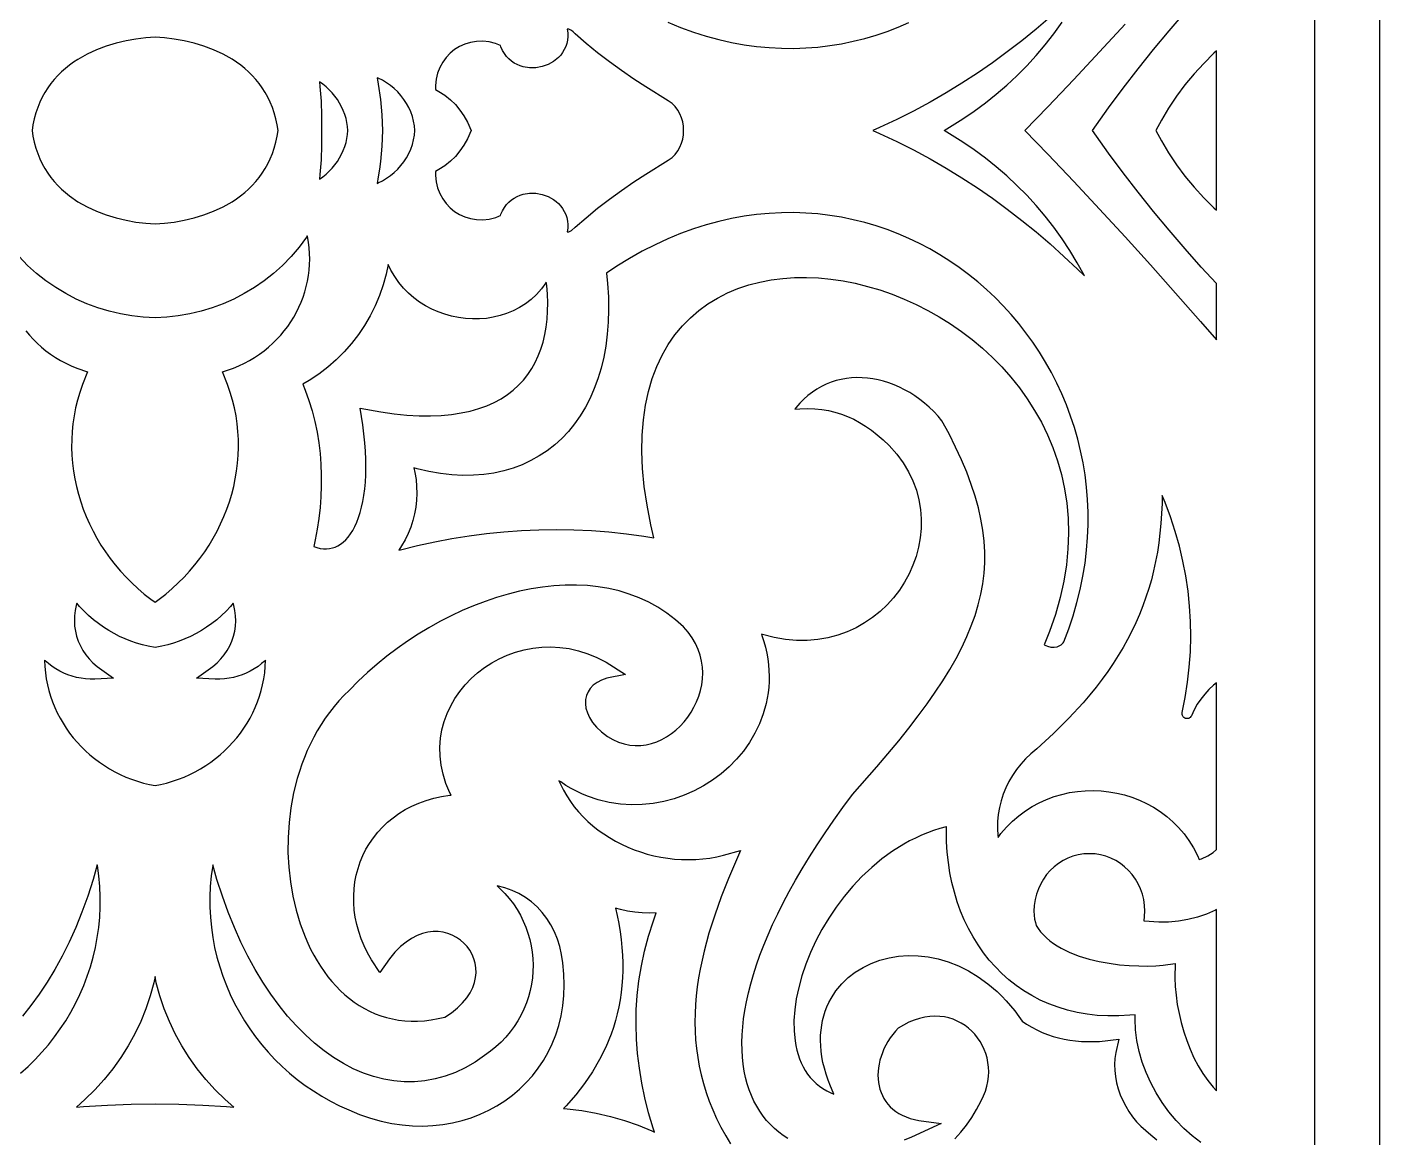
# Model space of a CAD drawing. Extents: x -375 to 375, y -1025 to 1025.
# Drawn here: x -207.8 to -125, y 785.7 to 853.7 of the extents above; entities that cross this region are included whole.
import ezdxf

# ---------------------------------------------------------------- set-up
doc = ezdxf.new("R2010")
doc.units = 0
doc.layers.add('LAYER_10', color=1, linetype='CONTINUOUS')

msp = doc.modelspace()

# ---------------------------------------------------------------- linework, layer by layer
at = {"layer": 'LAYER_10'}
for points in [[(-197.556, 925), (-197.556, 920.889), (-129.002, 920.889), (-129.002, 695.576), (-125.002, 695.576), (-125.002, 925)], [(-167.863, 848.427), (-167.995, 848.654), (-168.156, 848.861), (-168.348, 849.045), (-168.581, 849.21), (-169.956, 850.068), (-170.689, 850.553), (-171.431, 851.067), (-172.173, 851.606), (-172.903, 852.164), (-173.61, 852.739), (-174.284, 853.326), (-174.402, 853.438), (-174.502, 853.518), (-174.593, 853.574), (-174.67, 853.605), (-174.731, 853.616), (-174.761, 853.613), (-174.733, 853.387), (-174.728, 853.162), (-174.748, 852.944), (-174.792, 852.737), (-174.857, 852.54), (-174.942, 852.355), (-175.044, 852.183), (-175.163, 852.024), (-175.301, 851.875), (-175.597, 851.634), (-175.936, 851.445), (-176.301, 851.316), (-176.683, 851.247), (-177.072, 851.242), (-177.451, 851.302), (-177.645, 851.362), (-177.829, 851.439), (-178.006, 851.534), (-178.174, 851.65), (-178.332, 851.785), (-178.478, 851.94), (-178.609, 852.115), (-178.724, 852.31), (-178.821, 852.523), (-178.849, 852.605), (-179.145, 852.722), (-179.547, 852.823), (-179.939, 852.867), (-180.319, 852.858), (-180.683, 852.799), (-181.03, 852.694), (-181.356, 852.546), (-181.658, 852.357), (-181.933, 852.13), (-182.178, 851.869), (-182.389, 851.577), (-182.563, 851.256), (-182.697, 850.909), (-182.788, 850.54), (-182.832, 850.15), (-182.828, 849.909), (-182.615, 849.798), (-182.251, 849.56), (-181.914, 849.288), (-181.607, 848.985), (-181.33, 848.653), (-181.085, 848.295), (-180.875, 847.914), (-180.652, 847.401), (-180.875, 846.887), (-181.085, 846.506), (-181.33, 846.148), (-181.607, 845.816), (-181.914, 845.513), (-182.251, 845.241), (-182.615, 845.003), (-182.828, 844.892), (-182.832, 844.651), (-182.788, 844.261), (-182.697, 843.892), (-182.563, 843.545), (-182.389, 843.225), (-182.178, 842.932), (-181.933, 842.671), (-181.658, 842.445), (-181.356, 842.256), (-181.03, 842.107), (-180.683, 842.002), (-180.319, 841.943), (-179.939, 841.934), (-179.547, 841.979), (-179.141, 842.081), (-178.941, 842.152), (-178.851, 842.191), (-178.821, 842.278), (-178.724, 842.491), (-178.609, 842.686), (-178.478, 842.861), (-178.332, 843.016), (-178.174, 843.152), (-178.006, 843.267), (-177.829, 843.363), (-177.645, 843.439), (-177.451, 843.499), (-177.072, 843.56), (-176.683, 843.554), (-176.301, 843.485), (-175.936, 843.356), (-175.603, 843.171), (-175.442, 843.051), (-175.296, 842.921), (-175.163, 842.777), (-175.044, 842.618), (-174.942, 842.446), (-174.857, 842.262), (-174.792, 842.065), (-174.748, 841.857), (-174.728, 841.639), (-174.733, 841.414), (-174.761, 841.188), (-174.731, 841.185), (-174.67, 841.196), (-174.593, 841.227), (-174.508, 841.28), (-174.279, 841.48), (-173.61, 842.062), (-172.903, 842.637), (-172.173, 843.195), (-171.431, 843.734), (-170.689, 844.248), (-169.956, 844.734), (-168.581, 845.591), (-168.348, 845.757), (-168.156, 845.94), (-167.995, 846.147), (-167.863, 846.374), (-167.76, 846.617), (-167.688, 846.871), (-167.646, 847.133), (-167.635, 847.401), (-167.646, 847.669), (-167.688, 847.93), (-167.76, 848.184)], [(-202.386, 842.048), (-201.776, 841.903), (-201.168, 841.797), (-200.57, 841.725), (-200, 841.687), (-199.43, 841.725), (-198.832, 841.797), (-198.224, 841.903), (-197.614, 842.048), (-197.008, 842.232), (-196.412, 842.457), (-195.835, 842.726), (-195.279, 843.042), (-195.016, 843.215), (-194.759, 843.402), (-194.511, 843.601), (-194.274, 843.812), (-194.047, 844.036), (-193.831, 844.273), (-193.627, 844.523), (-193.437, 844.787), (-193.26, 845.065), (-193.097, 845.358), (-192.949, 845.665), (-192.816, 845.988), (-192.7, 846.327), (-192.602, 846.681), (-192.521, 847.053), (-192.466, 847.401), (-192.521, 847.748), (-192.602, 848.12), (-192.7, 848.475), (-192.816, 848.813), (-192.949, 849.136), (-193.097, 849.443), (-193.26, 849.736), (-193.437, 850.014), (-193.627, 850.278), (-193.831, 850.528), (-194.047, 850.765), (-194.274, 850.989), (-194.511, 851.201), (-194.756, 851.397), (-195.282, 851.761), (-195.835, 852.075), (-196.412, 852.344), (-197.008, 852.569), (-197.614, 852.753), (-198.224, 852.898), (-198.832, 853.005), (-199.43, 853.076), (-200, 853.114), (-200.57, 853.076), (-201.168, 853.005), (-201.776, 852.898), (-202.386, 852.753), (-202.992, 852.569), (-203.588, 852.344), (-204.165, 852.075), (-204.721, 851.759), (-204.984, 851.586), (-205.241, 851.399), (-205.489, 851.201), (-205.726, 850.989), (-205.953, 850.765), (-206.169, 850.528), (-206.372, 850.278), (-206.563, 850.014), (-206.74, 849.736), (-206.903, 849.443), (-207.051, 849.136), (-207.184, 848.813), (-207.3, 848.475), (-207.398, 848.12), (-207.479, 847.748), (-207.534, 847.401), (-207.479, 847.053), (-207.398, 846.681), (-207.3, 846.327), (-207.184, 845.988), (-207.051, 845.665), (-206.903, 845.358), (-206.74, 845.065), (-206.563, 844.787), (-206.372, 844.523), (-206.169, 844.273), (-205.953, 844.036), (-205.726, 843.812), (-205.489, 843.601), (-205.244, 843.404), (-204.718, 843.041), (-204.165, 842.726), (-203.588, 842.457), (-202.992, 842.232)], [(-138.385, 848.031), (-138.716, 847.401), (-138.385, 846.771), (-137.941, 846.024), (-137.459, 845.301), (-136.939, 844.603), (-136.383, 843.931), (-135.792, 843.287), (-135.167, 842.672), (-135.002, 842.525), (-135.002, 847.401), (-135.002, 852.276), (-135.167, 852.129), (-135.792, 851.514), (-136.383, 850.87), (-136.939, 850.198), (-137.459, 849.5), (-137.941, 848.777)], [(-188.381, 846.415), (-188.307, 846.66), (-188.249, 846.909), (-188.208, 847.162), (-188.186, 847.401), (-188.208, 847.639), (-188.249, 847.892), (-188.307, 848.142), (-188.381, 848.386), (-188.472, 848.624), (-188.578, 848.857), (-188.7, 849.082), (-188.837, 849.299), (-188.989, 849.508), (-189.155, 849.707), (-189.334, 849.897), (-189.528, 850.075), (-189.734, 850.241), (-189.935, 850.383), (-189.902, 850.089), (-189.835, 849.193), (-189.801, 848.295), (-189.8, 847.401), (-189.801, 846.507), (-189.835, 845.608), (-189.902, 844.712), (-189.935, 844.418), (-189.734, 844.56), (-189.528, 844.726), (-189.334, 844.905), (-189.155, 845.094), (-188.989, 845.293), (-188.837, 845.502), (-188.7, 845.719), (-188.578, 845.945), (-188.472, 846.177)], [(-184.464, 848.806), (-184.605, 849.064), (-184.766, 849.31), (-184.944, 849.543), (-185.14, 849.763), (-185.352, 849.967), (-185.579, 850.155), (-185.82, 850.325), (-186.074, 850.477), (-186.339, 850.609), (-186.407, 850.636), (-186.329, 850.242), (-186.194, 849.299), (-186.115, 848.352), (-186.081, 847.401), (-186.115, 846.449), (-186.194, 845.505), (-186.254, 845.03), (-186.33, 844.557), (-186.407, 844.165), (-186.339, 844.193), (-186.074, 844.324), (-185.82, 844.476), (-185.579, 844.646), (-185.352, 844.834), (-185.14, 845.039), (-184.944, 845.258), (-184.766, 845.491), (-184.605, 845.737), (-184.464, 845.995), (-184.343, 846.264), (-184.244, 846.541), (-184.166, 846.827), (-184.112, 847.12), (-184.084, 847.401), (-184.112, 847.681), (-184.166, 847.974), (-184.244, 848.26), (-184.343, 848.538)], [(-143.552, 818.493), (-143.353, 819.298), (-143.189, 820.1), (-143.059, 820.897), (-142.963, 821.69), (-142.9, 822.477), (-142.869, 823.258), (-142.87, 824.032), (-142.901, 824.799), (-142.964, 825.558), (-143.056, 826.309), (-143.177, 827.05), (-143.327, 827.782), (-143.504, 828.503), (-143.709, 829.214), (-143.941, 829.913), (-144.198, 830.6), (-144.481, 831.273), (-144.789, 831.934), (-145.121, 832.58), (-145.477, 833.212), (-145.855, 833.828), (-146.256, 834.428), (-146.678, 835.011), (-147.121, 835.577), (-147.585, 836.126), (-148.068, 836.655), (-148.57, 837.166), (-149.091, 837.656), (-149.63, 838.126), (-150.186, 838.575), (-150.758, 839.002), (-151.346, 839.407), (-151.95, 839.789), (-152.568, 840.147), (-153.2, 840.481), (-153.845, 840.79), (-154.504, 841.073), (-155.174, 841.33), (-155.856, 841.561), (-156.548, 841.764), (-157.251, 841.939), (-157.963, 842.085), (-158.685, 842.202), (-159.414, 842.289), (-160.152, 842.345), (-160.896, 842.37), (-161.648, 842.363), (-162.405, 842.324), (-163.167, 842.252), (-163.934, 842.146), (-164.705, 842.006), (-165.48, 841.83), (-166.257, 841.619), (-167.037, 841.371), (-167.819, 841.086), (-168.601, 840.764), (-169.384, 840.403), (-170.167, 840.003), (-170.949, 839.564), (-171.73, 839.084), (-172.359, 838.663), (-172.293, 838.025), (-172.244, 837.214), (-172.231, 836.426), (-172.254, 835.661), (-172.312, 834.919), (-172.404, 834.201), (-172.531, 833.509), (-172.691, 832.842), (-172.884, 832.202), (-173.109, 831.59), (-173.366, 831.006), (-173.653, 830.451), (-173.971, 829.927), (-174.319, 829.434), (-174.695, 828.973), (-175.1, 828.545), (-175.532, 828.151), (-175.991, 827.792), (-176.476, 827.47), (-176.985, 827.184), (-177.518, 826.935), (-178.074, 826.725), (-178.651, 826.555), (-179.25, 826.424), (-179.869, 826.333), (-180.507, 826.284), (-181.163, 826.277), (-181.837, 826.312), (-182.528, 826.39), (-183.234, 826.511), (-183.957, 826.677), (-184.159, 826.735), (-184.092, 826.45), (-184.022, 826.026), (-183.982, 825.602), (-183.972, 825.177), (-183.99, 824.754), (-184.037, 824.334), (-184.113, 823.918), (-184.216, 823.508), (-184.348, 823.105), (-184.507, 822.711), (-184.693, 822.327), (-184.906, 821.955), (-185.082, 821.689), (-184.968, 821.722), (-183.925, 821.983), (-182.877, 822.214), (-181.823, 822.414), (-180.764, 822.583), (-179.701, 822.721), (-178.635, 822.828), (-177.566, 822.903), (-176.495, 822.948), (-175.423, 822.962), (-174.351, 822.944), (-173.279, 822.896), (-172.208, 822.816), (-171.139, 822.705), (-170.072, 822.562), (-169.46, 822.462), (-169.648, 823.26), (-169.878, 824.461), (-170.043, 825.608), (-170.146, 826.703), (-170.187, 827.747), (-170.171, 828.739), (-170.097, 829.68), (-169.969, 830.571), (-169.788, 831.412), (-169.556, 832.204), (-169.276, 832.946), (-168.949, 833.64), (-168.578, 834.285), (-168.165, 834.881), (-167.713, 835.429), (-167.223, 835.928), (-166.699, 836.38), (-166.144, 836.784), (-165.559, 837.142), (-164.947, 837.453), (-164.311, 837.719), (-163.653, 837.94), (-162.976, 838.117), (-162.281, 838.251), (-161.571, 838.343), (-160.849, 838.393), (-160.116, 838.401), (-159.375, 838.37), (-158.628, 838.299), (-157.877, 838.19), (-157.124, 838.042), (-156.371, 837.856), (-155.62, 837.634), (-154.875, 837.375), (-154.136, 837.08), (-153.406, 836.751), (-152.687, 836.387), (-151.981, 835.989), (-151.291, 835.557), (-150.618, 835.093), (-149.966, 834.596), (-149.335, 834.068), (-148.729, 833.508), (-148.15, 832.918), (-147.599, 832.298), (-147.08, 831.648), (-146.593, 830.969), (-146.143, 830.262), (-145.73, 829.528), (-145.358, 828.766), (-145.029, 827.977), (-144.744, 827.163), (-144.506, 826.324), (-144.319, 825.46), (-144.183, 824.573), (-144.101, 823.662), (-144.075, 822.73), (-144.108, 821.777), (-144.201, 820.803), (-144.358, 819.809), (-144.579, 818.796), (-144.868, 817.765), (-145.225, 816.716), (-145.554, 815.899), (-145.359, 815.816), (-145.153, 815.767), (-144.953, 815.757), (-144.759, 815.787), (-144.681, 815.813), (-144.603, 815.851), (-144.53, 815.898), (-144.462, 815.955), (-144.401, 816.024), (-144.355, 816.091), (-144.058, 816.874), (-143.787, 817.685)], [(-175.958, 836.85), (-175.976, 837.37), (-176.017, 837.901), (-176.043, 838.112), (-176.07, 838.068), (-176.348, 837.695), (-176.652, 837.358), (-176.98, 837.055), (-177.328, 836.788), (-177.695, 836.555), (-178.077, 836.357), (-178.472, 836.192), (-178.879, 836.061), (-179.294, 835.962), (-179.715, 835.896), (-180.141, 835.861), (-180.568, 835.857), (-180.995, 835.883), (-181.42, 835.94), (-181.841, 836.027), (-182.255, 836.143), (-182.66, 836.288), (-183.055, 836.461), (-183.437, 836.663), (-183.803, 836.893), (-184.152, 837.15), (-184.482, 837.435), (-184.789, 837.747), (-185.072, 838.085), (-185.328, 838.45), (-185.554, 838.841), (-185.718, 839.19), (-185.847, 838.604), (-186.036, 837.942), (-186.263, 837.296), (-186.528, 836.667), (-186.832, 836.057), (-187.173, 835.468), (-187.55, 834.902), (-187.965, 834.36), (-188.415, 833.845), (-188.901, 833.357), (-189.423, 832.9), (-189.979, 832.474), (-190.569, 832.083), (-190.949, 831.865), (-190.799, 831.501), (-190.574, 830.867), (-190.379, 830.228), (-190.214, 829.583), (-190.079, 828.933), (-189.973, 828.279), (-189.894, 827.622), (-189.843, 826.962), (-189.819, 826.3), (-189.821, 825.637), (-189.848, 824.973), (-189.9, 824.31), (-189.976, 823.648), (-190.075, 822.987), (-190.198, 822.328), (-190.286, 821.926), (-190.085, 821.856), (-189.885, 821.807), (-189.691, 821.782), (-189.504, 821.777), (-189.322, 821.794), (-189.145, 821.832), (-188.973, 821.89), (-188.805, 821.969), (-188.642, 822.069), (-188.482, 822.191), (-188.327, 822.336), (-188.178, 822.503), (-188.035, 822.694), (-187.898, 822.908), (-187.77, 823.146), (-187.65, 823.407), (-187.539, 823.691), (-187.439, 823.998), (-187.35, 824.328), (-187.273, 824.68), (-187.208, 825.055), (-187.156, 825.451), (-187.118, 825.869), (-187.094, 826.309), (-187.085, 826.769), (-187.091, 827.25), (-187.113, 827.752), (-187.152, 828.275), (-187.208, 828.817), (-187.282, 829.379), (-187.442, 830.392), (-186.168, 830.165), (-185.353, 830.051), (-184.577, 829.974), (-183.838, 829.932), (-183.138, 829.926), (-182.474, 829.953), (-181.846, 830.012), (-181.255, 830.102), (-180.699, 830.222), (-180.178, 830.371), (-179.691, 830.547), (-179.238, 830.749), (-178.818, 830.977), (-178.429, 831.228), (-178.072, 831.503), (-177.745, 831.8), (-177.447, 832.119), (-177.178, 832.459), (-176.937, 832.819), (-176.723, 833.198), (-176.537, 833.596), (-176.377, 834.013), (-176.243, 834.447), (-176.135, 834.898), (-176.053, 835.365), (-175.996, 835.846), (-175.965, 836.342)], [(-135.002, 813.575), (-135.183, 813.433), (-135.469, 813.168), (-135.733, 812.884), (-135.973, 812.58), (-136.187, 812.259), (-136.375, 811.922), (-136.542, 811.558), (-136.574, 811.502), (-136.612, 811.457), (-136.656, 811.422), (-136.704, 811.398), (-136.755, 811.384), (-136.807, 811.379), (-136.859, 811.383), (-136.909, 811.396), (-136.957, 811.417), (-137.001, 811.445), (-137.04, 811.481), (-137.073, 811.523), (-137.097, 811.572), (-137.112, 811.626), (-137.117, 811.686), (-137.11, 811.751), (-136.923, 812.682), (-136.778, 813.611), (-136.674, 814.542), (-136.61, 815.475), (-136.586, 816.408), (-136.602, 817.34), (-136.658, 818.269), (-136.754, 819.195), (-136.889, 820.117), (-137.064, 821.033), (-137.278, 821.942), (-137.531, 822.842), (-137.823, 823.734), (-138.153, 824.615), (-138.338, 825.049), (-138.345, 824.565), (-138.371, 823.945), (-138.412, 823.336), (-138.469, 822.738), (-138.542, 822.15), (-138.631, 821.572), (-138.737, 821.003), (-138.859, 820.443), (-138.998, 819.891), (-139.154, 819.348), (-139.327, 818.812), (-139.517, 818.284), (-139.724, 817.762), (-139.949, 817.247), (-140.191, 816.738), (-140.451, 816.235), (-140.728, 815.737), (-141.024, 815.243), (-141.337, 814.754), (-141.669, 814.269), (-142.019, 813.788), (-142.387, 813.309), (-142.774, 812.834), (-143.18, 812.358), (-144.045, 811.417), (-144.987, 810.476), (-146.009, 809.533), (-146.372, 809.234), (-146.694, 808.927), (-146.99, 808.601), (-147.261, 808.259), (-147.504, 807.901), (-147.72, 807.529), (-147.908, 807.144), (-148.068, 806.748), (-148.199, 806.342), (-148.301, 805.929), (-148.372, 805.509), (-148.414, 805.083), (-148.424, 804.655), (-148.403, 804.223), (-148.387, 804.097), (-148.21, 804.338), (-147.868, 804.736), (-147.504, 805.101), (-147.118, 805.433), (-146.714, 805.733), (-146.293, 805.999), (-145.857, 806.233), (-145.409, 806.435), (-144.95, 806.604), (-144.482, 806.742), (-144.007, 806.847), (-143.527, 806.921), (-143.044, 806.963), (-142.559, 806.974), (-142.075, 806.954), (-141.594, 806.903), (-141.117, 806.821), (-140.646, 806.709), (-140.183, 806.565), (-139.73, 806.391), (-139.288, 806.187), (-138.861, 805.952), (-138.449, 805.686), (-138.055, 805.391), (-137.68, 805.065), (-137.327, 804.71), (-136.998, 804.324), (-136.695, 803.91), (-136.42, 803.466), (-136.174, 802.993), (-136.073, 802.755), (-135.918, 802.803), (-135.55, 802.974), (-135.212, 803.189), (-135.002, 803.364)], [(-166.484, 814.541), (-166.535, 814.905), (-166.621, 815.267), (-166.744, 815.625), (-166.906, 815.979), (-167.109, 816.327), (-167.354, 816.667), (-167.641, 816.994), (-168.138, 817.438), (-168.663, 817.84), (-169.21, 818.198), (-169.776, 818.511), (-170.362, 818.782), (-170.966, 819.011), (-171.586, 819.199), (-172.221, 819.347), (-172.871, 819.455), (-173.532, 819.525), (-174.204, 819.557), (-174.886, 819.553), (-175.576, 819.512), (-176.272, 819.436), (-176.972, 819.326), (-177.676, 819.183), (-178.382, 819.007), (-179.087, 818.8), (-179.791, 818.562), (-180.493, 818.295), (-181.189, 817.998), (-181.879, 817.674), (-182.562, 817.324), (-183.235, 816.947), (-183.897, 816.545), (-184.547, 816.12), (-185.183, 815.672), (-185.803, 815.201), (-186.407, 814.71), (-186.991, 814.199), (-187.556, 813.669), (-188.104, 813.116), (-188.435, 812.792), (-188.745, 812.462), (-189.039, 812.12), (-189.317, 811.766), (-189.581, 811.4), (-189.83, 811.025), (-190.064, 810.639), (-190.283, 810.244), (-190.488, 809.841), (-190.678, 809.429), (-190.854, 809.01), (-191.015, 808.585), (-191.162, 808.153), (-191.294, 807.718), (-191.518, 806.827), (-191.685, 805.924), (-191.798, 805.012), (-191.856, 804.096), (-191.86, 803.181), (-191.813, 802.274), (-191.713, 801.378), (-191.562, 800.499), (-191.362, 799.644), (-191.113, 798.815), (-190.815, 798.018), (-190.65, 797.637), (-190.473, 797.264), (-190.284, 796.901), (-190.084, 796.55), (-189.872, 796.212), (-189.65, 795.886), (-189.417, 795.573), (-189.174, 795.274), (-188.92, 794.99), (-188.656, 794.721), (-188.382, 794.468), (-188.097, 794.231), (-187.803, 794.011), (-187.499, 793.808), (-187.185, 793.623), (-186.861, 793.457), (-186.528, 793.309), (-186.185, 793.181), (-185.832, 793.073), (-185.47, 792.986), (-185.098, 792.92), (-184.716, 792.876), (-184.324, 792.855), (-183.922, 792.857), (-183.511, 792.882), (-183.089, 792.933), (-182.658, 793.009), (-182.261, 793.1), (-181.859, 793.365), (-181.485, 793.663), (-181.171, 793.968), (-180.913, 794.278), (-180.707, 794.591), (-180.55, 794.904), (-180.44, 795.214), (-180.372, 795.521), (-180.345, 795.822), (-180.355, 796.117), (-180.4, 796.403), (-180.479, 796.679), (-180.59, 796.943), (-180.73, 797.191), (-180.897, 797.422), (-181.09, 797.633), (-181.307, 797.821), (-181.544, 797.985), (-181.8, 798.121), (-182.073, 798.227), (-182.36, 798.3), (-182.66, 798.339), (-182.97, 798.341), (-183.29, 798.304), (-183.618, 798.224), (-183.952, 798.098), (-184.291, 797.924), (-184.633, 797.697), (-184.975, 797.415), (-185.315, 797.074), (-185.651, 796.67), (-186.24, 795.827), (-186.749, 796.61), (-186.991, 797.036), (-187.201, 797.467), (-187.382, 797.902), (-187.532, 798.34), (-187.652, 798.78), (-187.742, 799.22), (-187.803, 799.66), (-187.835, 800.098), (-187.838, 800.532), (-187.813, 800.962), (-187.76, 801.386), (-187.679, 801.804), (-187.571, 802.212), (-187.435, 802.612), (-187.273, 803.001), (-187.085, 803.377), (-186.871, 803.741), (-186.632, 804.09), (-186.367, 804.423), (-186.078, 804.739), (-185.765, 805.037), (-185.428, 805.315), (-185.068, 805.572), (-184.686, 805.808), (-184.281, 806.02), (-183.855, 806.208), (-183.407, 806.371), (-182.939, 806.507), (-182.451, 806.616), (-181.943, 806.695), (-181.879, 806.701), (-181.954, 806.844), (-182.191, 807.41), (-182.368, 807.975), (-182.488, 808.536), (-182.552, 809.092), (-182.563, 809.639), (-182.522, 810.176), (-182.433, 810.7), (-182.297, 811.208), (-182.116, 811.7), (-181.895, 812.172), (-181.635, 812.624), (-181.338, 813.052), (-181.007, 813.457), (-180.644, 813.834), (-180.252, 814.184), (-179.833, 814.504), (-179.389, 814.792), (-178.922, 815.048), (-178.435, 815.268), (-177.93, 815.451), (-177.408, 815.595), (-176.874, 815.698), (-176.327, 815.759), (-175.772, 815.776), (-175.211, 815.746), (-174.645, 815.667), (-174.077, 815.539), (-173.51, 815.359), (-172.947, 815.125), (-172.389, 814.835), (-171.197, 814.084), (-172.34, 813.851), (-172.664, 813.738), (-172.94, 813.594), (-173.169, 813.424), (-173.351, 813.231), (-173.489, 813.02), (-173.585, 812.793), (-173.639, 812.55), (-173.65, 812.292), (-173.615, 812.02), (-173.532, 811.737), (-173.398, 811.447), (-173.21, 811.153), (-172.966, 810.859), (-172.663, 810.571), (-172.305, 810.296), (-171.965, 810.098), (-171.621, 809.944), (-171.278, 809.834), (-170.937, 809.765), (-170.598, 809.734), (-170.262, 809.74), (-169.931, 809.782), (-169.605, 809.857), (-169.286, 809.964), (-168.976, 810.101), (-168.675, 810.268), (-168.387, 810.461), (-168.111, 810.68), (-167.852, 810.922), (-167.609, 811.185), (-167.385, 811.467), (-167.182, 811.767), (-167.001, 812.082), (-166.843, 812.411), (-166.712, 812.75), (-166.607, 813.098), (-166.53, 813.453), (-166.483, 813.813), (-166.467, 814.176)], [(-193.34, 813.822), (-193.285, 814.191), (-193.249, 814.565), (-193.23, 814.943), (-193.23, 814.962), (-193.265, 814.928), (-193.475, 814.748), (-193.696, 814.582), (-193.926, 814.431), (-194.166, 814.295), (-194.414, 814.175), (-194.669, 814.07), (-194.931, 813.981), (-195.198, 813.909), (-195.471, 813.854), (-195.748, 813.816), (-196.028, 813.795), (-196.311, 813.792), (-197.454, 813.854), (-196.452, 814.577), (-196.196, 814.799), (-195.966, 815.038), (-195.761, 815.293), (-195.581, 815.562), (-195.427, 815.843), (-195.3, 816.134), (-195.199, 816.434), (-195.125, 816.741), (-195.078, 817.052), (-195.06, 817.367), (-195.069, 817.683), (-195.106, 817.998), (-195.173, 818.312), (-195.215, 818.448), (-195.383, 818.25), (-195.653, 817.962), (-195.934, 817.691), (-196.226, 817.437), (-196.529, 817.2), (-196.84, 816.979), (-197.161, 816.776), (-197.489, 816.589), (-197.825, 816.419), (-198.167, 816.266), (-198.515, 816.13), (-198.868, 816.011), (-199.225, 815.908), (-199.587, 815.822), (-200, 815.744), (-200.413, 815.822), (-200.774, 815.908), (-201.132, 816.011), (-201.485, 816.13), (-201.833, 816.266), (-202.175, 816.419), (-202.511, 816.589), (-202.839, 816.776), (-203.159, 816.979), (-203.471, 817.2), (-203.773, 817.437), (-204.066, 817.691), (-204.347, 817.962), (-204.617, 818.25), (-204.785, 818.448), (-204.827, 818.312), (-204.893, 817.998), (-204.931, 817.683), (-204.94, 817.367), (-204.922, 817.052), (-204.875, 816.741), (-204.801, 816.434), (-204.7, 816.134), (-204.573, 815.843), (-204.419, 815.562), (-204.239, 815.293), (-204.034, 815.038), (-203.803, 814.799), (-203.548, 814.577), (-202.546, 813.854), (-203.689, 813.792), (-203.972, 813.795), (-204.252, 813.816), (-204.529, 813.854), (-204.802, 813.909), (-205.069, 813.981), (-205.331, 814.07), (-205.586, 814.175), (-205.834, 814.295), (-206.074, 814.431), (-206.304, 814.582), (-206.525, 814.748), (-206.735, 814.928), (-206.77, 814.962), (-206.77, 814.943), (-206.751, 814.565), (-206.715, 814.191), (-206.66, 813.822), (-206.589, 813.459), (-206.5, 813.101), (-206.395, 812.75), (-206.273, 812.405), (-206.136, 812.067), (-205.984, 811.736), (-205.816, 811.413), (-205.634, 811.099), (-205.438, 810.793), (-205.228, 810.496), (-205.005, 810.209), (-204.768, 809.932), (-204.52, 809.665), (-204.259, 809.409), (-203.986, 809.165), (-203.702, 808.932), (-203.407, 808.711), (-203.102, 808.503), (-202.786, 808.308), (-202.461, 808.126), (-202.127, 807.959), (-201.784, 807.805), (-201.432, 807.667), (-201.072, 807.543), (-200.705, 807.435), (-200.331, 807.344), (-200, 807.278), (-199.669, 807.344), (-199.295, 807.435), (-198.928, 807.543), (-198.568, 807.667), (-198.216, 807.805), (-197.873, 807.959), (-197.539, 808.126), (-197.214, 808.308), (-196.898, 808.503), (-196.593, 808.711), (-196.298, 808.932), (-196.014, 809.165), (-195.741, 809.409), (-195.48, 809.665), (-195.231, 809.932), (-194.995, 810.209), (-194.772, 810.496), (-194.562, 810.793), (-194.366, 811.099), (-194.184, 811.413), (-194.016, 811.736), (-193.864, 812.067), (-193.727, 812.405), (-193.605, 812.75), (-193.5, 813.101), (-193.411, 813.459)], [(-136.13, 790.119), (-135.85, 789.652), (-135.547, 789.216), (-135.223, 788.816), (-135.002, 788.584), (-135.002, 799.689), (-135.074, 799.65), (-135.618, 799.412), (-136.18, 799.219), (-136.757, 799.071), (-137.345, 798.97), (-137.941, 798.916), (-138.542, 798.911), (-139.428, 798.976), (-139.397, 799.583), (-139.414, 799.944), (-139.466, 800.294), (-139.55, 800.633), (-139.664, 800.957), (-139.807, 801.265), (-139.977, 801.556), (-140.173, 801.828), (-140.392, 802.079), (-140.634, 802.306), (-140.895, 802.509), (-141.175, 802.686), (-141.471, 802.834), (-141.783, 802.952), (-142.107, 803.039), (-142.444, 803.092), (-142.791, 803.11), (-143.138, 803.092), (-143.475, 803.039), (-143.8, 802.952), (-144.111, 802.834), (-144.407, 802.686), (-144.687, 802.509), (-144.949, 802.306), (-145.19, 802.079), (-145.409, 801.828), (-145.605, 801.556), (-145.775, 801.265), (-145.918, 800.957), (-146.033, 800.633), (-146.116, 800.294), (-146.168, 799.944), (-146.186, 799.581), (-146.175, 799.339), (-146.146, 799.107), (-146.1, 798.891), (-146.05, 798.72), (-145.932, 798.528), (-145.781, 798.325), (-145.611, 798.131), (-145.423, 797.948), (-145.219, 797.775), (-144.999, 797.611), (-144.765, 797.458), (-144.52, 797.316), (-143.984, 797.057), (-143.414, 796.838), (-142.815, 796.655), (-142.199, 796.508), (-141.575, 796.395), (-140.955, 796.312), (-140.348, 796.259), (-139.766, 796.232), (-139.218, 796.23), (-138.717, 796.249), (-138.272, 796.288), (-137.535, 796.394), (-137.552, 795.511), (-137.533, 794.98), (-137.485, 794.435), (-137.408, 793.881), (-137.304, 793.322), (-137.173, 792.763), (-137.015, 792.207), (-136.831, 791.661), (-136.622, 791.128), (-136.388, 790.612)], [(-176.893, 789.513), (-176.541, 789.965), (-176.22, 790.442), (-175.932, 790.944), (-175.677, 791.469), (-175.458, 792.018), (-175.275, 792.588), (-175.13, 793.18), (-175.026, 793.791), (-174.963, 794.422), (-174.942, 795.072), (-174.967, 795.739), (-175.038, 796.428), (-175.107, 796.935), (-175.214, 797.417), (-175.359, 797.881), (-175.541, 798.325), (-175.758, 798.746), (-176.009, 799.141), (-176.292, 799.51), (-176.605, 799.848), (-176.948, 800.155), (-177.319, 800.428), (-177.717, 800.665), (-178.14, 800.863), (-178.587, 801.021), (-179.049, 801.133), (-178.88, 800.981), (-178.584, 800.678), (-178.311, 800.361), (-178.062, 800.031), (-177.835, 799.69), (-177.633, 799.339), (-177.453, 798.978), (-177.297, 798.609), (-177.165, 798.233), (-177.056, 797.852), (-176.971, 797.466), (-176.909, 797.076), (-176.871, 796.684), (-176.856, 796.291), (-176.865, 795.897), (-176.898, 795.505), (-176.954, 795.114), (-177.034, 794.727), (-177.137, 794.344), (-177.264, 793.966), (-177.414, 793.596), (-177.589, 793.232), (-177.786, 792.878), (-178.007, 792.534), (-178.252, 792.201), (-178.52, 791.881), (-178.812, 791.574), (-179.127, 791.281), (-179.465, 791.005), (-179.821, 790.749), (-180.404, 790.349), (-181.004, 790.003), (-181.613, 789.715), (-182.229, 789.486), (-182.852, 789.314), (-183.479, 789.2), (-184.109, 789.142), (-184.741, 789.14), (-185.372, 789.193), (-186, 789.301), (-186.626, 789.462), (-187.246, 789.676), (-187.86, 789.941), (-188.467, 790.257), (-189.065, 790.623), (-189.653, 791.037), (-190.229, 791.5), (-190.794, 792.009), (-191.345, 792.565), (-191.882, 793.167), (-192.404, 793.813), (-192.908, 794.504), (-193.395, 795.238), (-193.863, 796.014), (-194.311, 796.833), (-194.738, 797.693), (-195.142, 798.594), (-195.523, 799.535), (-195.879, 800.515), (-196.209, 801.534), (-196.465, 802.426), (-196.472, 802.388), (-196.56, 801.745), (-196.617, 801.106), (-196.644, 800.47), (-196.642, 799.839), (-196.611, 799.214), (-196.551, 798.594), (-196.464, 797.98), (-196.35, 797.374), (-196.209, 796.777), (-196.042, 796.188), (-195.85, 795.608), (-195.633, 795.039), (-195.392, 794.481), (-195.127, 793.935), (-194.838, 793.401), (-194.528, 792.881), (-194.195, 792.375), (-193.841, 791.883), (-193.466, 791.407), (-193.071, 790.948), (-192.656, 790.505), (-192.223, 790.081), (-191.77, 789.675), (-191.3, 789.288), (-190.813, 788.922), (-190.308, 788.576), (-189.788, 788.252), (-189.252, 787.95), (-188.701, 787.672), (-188.134, 787.416), (-187.472, 787.139), (-186.815, 786.911), (-186.162, 786.727), (-185.512, 786.589), (-184.868, 786.493), (-184.231, 786.439), (-183.603, 786.426), (-182.985, 786.453), (-182.378, 786.519), (-181.784, 786.623), (-181.205, 786.763), (-180.642, 786.94), (-180.096, 787.151), (-179.569, 787.396), (-179.063, 787.673), (-178.579, 787.982), (-178.119, 788.321), (-177.683, 788.69), (-177.274, 789.088)], [(-171.363, 796.417), (-171.364, 795.953), (-171.381, 795.496), (-171.414, 795.045), (-171.463, 794.601), (-171.528, 794.162), (-171.608, 793.73), (-171.703, 793.304), (-171.814, 792.884), (-171.939, 792.471), (-172.08, 792.061), (-172.402, 791.268), (-172.782, 790.498), (-173.216, 789.752), (-173.702, 789.032), (-174.24, 788.335), (-174.827, 787.663), (-174.983, 787.503), (-174.759, 787.489), (-173.868, 787.382), (-172.986, 787.227), (-172.115, 787.023), (-171.258, 786.772), (-170.416, 786.473), (-169.592, 786.128), (-169.429, 786.049), (-169.511, 786.306), (-169.777, 787.236), (-170.005, 788.154), (-170.194, 789.064), (-170.344, 789.965), (-170.454, 790.862), (-170.523, 791.755), (-170.55, 792.646), (-170.534, 793.538), (-170.474, 794.432), (-170.37, 795.33), (-170.22, 796.234), (-170.024, 797.146), (-169.781, 798.068), (-169.49, 799.001), (-169.319, 799.481), (-169.728, 799.465), (-170.177, 799.477), (-170.624, 799.518), (-171.067, 799.59), (-171.506, 799.691), (-171.813, 799.783), (-171.708, 799.329), (-171.608, 798.828), (-171.525, 798.333), (-171.46, 797.845), (-171.411, 797.362), (-171.379, 796.887)], [(-197.079, 787.709), (-195.624, 787.623), (-195.182, 787.588), (-195.709, 788.047), (-196.321, 788.647), (-196.893, 789.277), (-197.425, 789.937), (-197.914, 790.623), (-198.361, 791.335), (-198.765, 792.071), (-199.124, 792.828), (-199.437, 793.604), (-199.703, 794.398), (-199.922, 795.207), (-200, 795.583), (-200.078, 795.207), (-200.297, 794.398), (-200.563, 793.604), (-200.876, 792.828), (-201.235, 792.071), (-201.639, 791.335), (-202.086, 790.623), (-202.575, 789.937), (-203.107, 789.277), (-203.679, 788.647), (-204.29, 788.047), (-204.818, 787.588), (-204.376, 787.623), (-202.921, 787.709), (-201.463, 787.768), (-200, 787.798), (-198.537, 787.768)]]:
    msp.add_lwpolyline(points, close=True, dxfattribs=at)
for points in [[(-168.601, 854.037), (-167.819, 853.715), (-167.037, 853.43), (-166.257, 853.182), (-165.48, 852.971), (-164.705, 852.796), (-163.934, 852.655), (-163.167, 852.549), (-162.405, 852.477), (-161.648, 852.438), (-160.896, 852.431), (-160.152, 852.456), (-159.414, 852.513), (-158.685, 852.6), (-157.963, 852.717), (-157.251, 852.863), (-156.548, 853.038), (-155.856, 853.241), (-155.174, 853.471), (-154.504, 853.728), (-153.845, 854.011)], [(-145.195, 854.35), (-146.056, 853.614), (-146.93, 852.902), (-147.821, 852.213), (-148.728, 851.548), (-149.652, 850.908), (-150.596, 850.291), (-151.56, 849.699), (-152.545, 849.132), (-153.552, 848.59), (-154.583, 848.073), (-155.638, 847.581), (-156.056, 847.401), (-155.638, 847.22), (-154.583, 846.728), (-153.552, 846.211), (-152.545, 845.669), (-151.56, 845.102), (-150.596, 844.51), (-149.652, 843.894), (-148.728, 843.253), (-147.821, 842.588), (-146.93, 841.899), (-146.056, 841.187), (-145.195, 840.451), (-144.348, 839.692), (-143.512, 838.91), (-143.1, 838.507), (-143.114, 838.537), (-143.535, 839.304), (-143.985, 840.05), (-144.462, 840.774), (-144.966, 841.475), (-145.496, 842.153), (-146.051, 842.807), (-146.629, 843.437), (-147.231, 844.043), (-147.854, 844.623), (-148.498, 845.179), (-149.161, 845.708), (-149.844, 846.21), (-150.543, 846.686), (-151.685, 847.401), (-150.543, 848.115), (-149.844, 848.591), (-149.161, 849.093), (-148.498, 849.623), (-147.854, 850.178), (-147.231, 850.758), (-146.629, 851.364), (-146.051, 851.994), (-145.496, 852.649), (-144.966, 853.327), (-144.462, 854.028)], [(-140.604, 853.918), (-142.171, 852.217), (-143.752, 850.527), (-145.346, 848.849), (-146.744, 847.401), (-145.346, 845.952), (-143.752, 844.274), (-142.171, 842.585), (-140.604, 840.883), (-139.051, 839.17), (-137.511, 837.445), (-135.986, 835.708), (-135.002, 834.571), (-135.002, 838.03), (-135.938, 839.04), (-136.937, 840.159), (-137.916, 841.295), (-138.872, 842.447), (-139.808, 843.616), (-140.721, 844.802), (-141.612, 846.004), (-142.609, 847.401), (-141.612, 848.798), (-140.721, 849.999), (-139.808, 851.185), (-138.872, 852.354), (-137.916, 853.507), (-136.937, 854.643)], [(-207.913, 835.131), (-207.692, 834.868), (-207.458, 834.614), (-207.211, 834.37), (-206.951, 834.136), (-206.679, 833.915), (-206.394, 833.704), (-206.097, 833.507), (-205.788, 833.322), (-205.468, 833.15), (-205.136, 832.993), (-204.794, 832.85), (-204.135, 832.612), (-204.444, 831.836), (-204.607, 831.363), (-204.747, 830.886), (-204.863, 830.406), (-204.956, 829.925), (-205.027, 829.442), (-205.076, 828.958), (-205.102, 828.474), (-205.107, 827.99), (-205.09, 827.507), (-205.052, 827.026), (-204.993, 826.547), (-204.914, 826.071), (-204.813, 825.598), (-204.693, 825.129), (-204.553, 824.665), (-204.393, 824.206), (-204.214, 823.753), (-204.016, 823.306), (-203.799, 822.867), (-203.564, 822.436), (-203.31, 822.013), (-203.038, 821.599), (-202.749, 821.195), (-202.442, 820.801), (-202.118, 820.419), (-201.778, 820.048), (-201.421, 819.689), (-201.047, 819.343), (-200.657, 819.011), (-200.252, 818.693), (-200, 818.512), (-199.748, 818.693), (-199.342, 819.011), (-198.953, 819.343), (-198.579, 819.689), (-198.222, 820.048), (-197.881, 820.419), (-197.558, 820.801), (-197.251, 821.195), (-196.962, 821.599), (-196.69, 822.013), (-196.436, 822.436), (-196.201, 822.867), (-195.984, 823.306), (-195.786, 823.753), (-195.607, 824.206), (-195.447, 824.665), (-195.307, 825.129), (-195.186, 825.598), (-195.086, 826.071), (-195.007, 826.547), (-194.948, 827.026), (-194.91, 827.507), (-194.893, 827.99), (-194.898, 828.474), (-194.924, 828.958), (-194.973, 829.442), (-195.043, 829.925), (-195.137, 830.406), (-195.253, 830.886), (-195.393, 831.363), (-195.556, 831.836), (-195.864, 832.612), (-195.206, 832.85), (-194.864, 832.993), (-194.532, 833.15), (-194.212, 833.322), (-193.903, 833.507), (-193.606, 833.704), (-193.321, 833.915), (-193.049, 834.136), (-192.789, 834.37), (-192.542, 834.614), (-192.308, 834.868), (-192.087, 835.131), (-191.88, 835.404), (-191.686, 835.685), (-191.507, 835.975), (-191.341, 836.272), (-191.191, 836.575), (-191.055, 836.885), (-190.934, 837.201), (-190.829, 837.522), (-190.739, 837.848), (-190.665, 838.178), (-190.607, 838.512), (-190.565, 838.849), (-190.54, 839.189), (-190.531, 839.53), (-190.54, 839.873), (-190.566, 840.218), (-190.61, 840.562), (-190.671, 840.907), (-190.679, 840.943), (-190.726, 840.87), (-191.183, 840.253), (-191.673, 839.676), (-192.194, 839.141), (-192.743, 838.646), (-193.318, 838.193), (-193.916, 837.781), (-194.536, 837.41), (-195.175, 837.08), (-195.83, 836.791), (-196.5, 836.543), (-197.182, 836.336), (-197.875, 836.171), (-198.575, 836.046), (-199.281, 835.962), (-200, 835.918), (-200.719, 835.962), (-201.425, 836.046), (-202.125, 836.171), (-202.817, 836.336), (-203.5, 836.543), (-204.17, 836.791), (-204.825, 837.08), (-205.464, 837.41), (-206.084, 837.781), (-206.682, 838.193), (-207.257, 838.646), (-207.806, 839.141), (-208.327, 839.676)], [(-161.255, 785.672), (-161.541, 785.857), (-161.815, 786.06), (-162.076, 786.28), (-162.324, 786.518), (-162.557, 786.773), (-162.775, 787.044), (-162.977, 787.333), (-163.164, 787.637), (-163.335, 787.958), (-163.488, 788.295), (-163.625, 788.648), (-163.744, 789.016), (-163.845, 789.399), (-163.928, 789.798), (-163.992, 790.212), (-164.037, 790.64), (-164.062, 791.083), (-164.068, 791.54), (-164.054, 792.012), (-164.02, 792.499), (-163.964, 792.999), (-163.888, 793.514), (-163.79, 794.044), (-163.67, 794.587), (-163.528, 795.144), (-163.363, 795.716), (-163.176, 796.301), (-162.964, 796.9), (-162.729, 797.513), (-162.469, 798.14), (-162.185, 798.781), (-161.876, 799.435), (-161.541, 800.103), (-161.18, 800.784), (-160.793, 801.479), (-160.379, 802.188), (-159.937, 802.91), (-159.468, 803.645), (-158.971, 804.393), (-158.446, 805.155), (-157.891, 805.929), (-157.301, 806.725), (-155.802, 808.429), (-154.461, 810.029), (-153.847, 810.797), (-153.27, 811.548), (-152.73, 812.281), (-152.229, 812.998), (-151.765, 813.702), (-151.34, 814.392), (-150.953, 815.071), (-150.605, 815.741), (-150.294, 816.402), (-150.023, 817.056), (-149.79, 817.705), (-149.595, 818.35), (-149.439, 818.994), (-149.321, 819.637), (-149.242, 820.282), (-149.202, 820.931), (-149.2, 821.585), (-149.237, 822.246), (-149.314, 822.917), (-149.43, 823.599), (-149.587, 824.293), (-149.783, 825.002), (-150.021, 825.727), (-150.299, 826.469), (-150.619, 827.231), (-150.981, 828.013), (-151.385, 828.817), (-151.817, 829.619), (-152.058, 829.901), (-152.326, 830.186), (-152.603, 830.453), (-152.889, 830.703), (-153.183, 830.935), (-153.484, 831.15), (-153.792, 831.346), (-154.105, 831.524), (-154.422, 831.683), (-154.744, 831.824), (-155.068, 831.945), (-155.395, 832.048), (-155.722, 832.131), (-156.051, 832.195), (-156.379, 832.239), (-156.706, 832.263), (-157.031, 832.268), (-157.353, 832.252), (-157.672, 832.216), (-157.987, 832.16), (-158.298, 832.083), (-158.602, 831.985), (-158.901, 831.866), (-159.193, 831.725), (-159.477, 831.564), (-159.753, 831.38), (-160.021, 831.174), (-160.279, 830.945), (-160.527, 830.694), (-160.764, 830.419), (-160.826, 830.337), (-160.515, 830.359), (-160.054, 830.369), (-159.611, 830.354), (-159.184, 830.315), (-158.77, 830.249), (-158.369, 830.157), (-157.978, 830.038), (-157.597, 829.893), (-157.224, 829.72), (-156.858, 829.52), (-156.496, 829.292), (-156.136, 829.038), (-155.777, 828.756), (-155.417, 828.447), (-155.045, 828.103), (-154.591, 827.588), (-154.2, 827.054), (-153.869, 826.503), (-153.599, 825.94), (-153.387, 825.365), (-153.231, 824.784), (-153.131, 824.198), (-153.084, 823.612), (-153.09, 823.028), (-153.145, 822.45), (-153.249, 821.879), (-153.399, 821.32), (-153.593, 820.775), (-153.831, 820.246), (-154.11, 819.737), (-154.428, 819.25), (-154.785, 818.788), (-155.177, 818.354), (-155.604, 817.95), (-156.064, 817.58), (-156.556, 817.245), (-157.076, 816.95), (-157.625, 816.697), (-158.2, 816.489), (-158.799, 816.328), (-159.421, 816.218), (-160.063, 816.162), (-160.724, 816.162), (-161.402, 816.221), (-162.094, 816.342), (-162.799, 816.526), (-162.872, 816.552), (-162.841, 816.469), (-162.724, 816.108), (-162.625, 815.748), (-162.545, 815.391), (-162.482, 815.036), (-162.438, 814.683), (-162.41, 814.333), (-162.399, 813.987), (-162.404, 813.644), (-162.426, 813.305), (-162.463, 812.967), (-162.582, 812.315), (-162.759, 811.68), (-162.991, 811.069), (-163.274, 810.483), (-163.605, 809.925), (-163.98, 809.396), (-164.397, 808.899), (-164.852, 808.436), (-165.342, 808.008), (-165.864, 807.618), (-166.416, 807.268), (-166.993, 806.959), (-167.593, 806.695), (-168.214, 806.476), (-168.851, 806.306), (-169.502, 806.185), (-170.165, 806.117), (-170.835, 806.104), (-171.51, 806.148), (-172.187, 806.25), (-172.861, 806.414), (-173.528, 806.64), (-173.862, 806.78), (-174.192, 806.934), (-174.518, 807.106), (-174.841, 807.294), (-175.16, 807.5), (-175.272, 807.579), (-175.181, 807.369), (-174.998, 807.004), (-174.794, 806.652), (-174.57, 806.312), (-174.328, 805.985), (-174.067, 805.671), (-173.79, 805.372), (-173.496, 805.086), (-173.188, 804.815), (-172.864, 804.559), (-172.527, 804.318), (-172.178, 804.092), (-171.816, 803.883), (-171.444, 803.69), (-171.062, 803.514), (-170.671, 803.355), (-170.271, 803.214), (-169.865, 803.09), (-169.452, 802.985), (-169.034, 802.898), (-168.612, 802.831), (-168.186, 802.782), (-167.758, 802.754), (-167.329, 802.745), (-166.898, 802.757), (-166.468, 802.789), (-166.039, 802.842), (-165.613, 802.916), (-165.189, 803.012), (-164.151, 803.304), (-164.89, 801.584), (-165.334, 800.466), (-165.735, 799.353), (-166.086, 798.246), (-166.384, 797.143), (-166.624, 796.044), (-166.72, 795.499), (-166.8, 794.953), (-166.862, 794.409), (-166.907, 793.866), (-166.934, 793.324), (-166.942, 792.784), (-166.931, 792.244), (-166.9, 791.705), (-166.848, 791.168), (-166.774, 790.631), (-166.679, 790.095), (-166.562, 789.559), (-166.421, 789.025), (-166.257, 788.49), (-166.068, 787.956), (-165.854, 787.423), (-165.614, 786.889), (-165.348, 786.356), (-165.055, 785.823), (-164.763, 785.339)], [(-135.962, 785.415), (-136.495, 785.825), (-137, 786.281), (-137.476, 786.776), (-137.92, 787.308), (-138.328, 787.871), (-138.699, 788.461), (-139.029, 789.073), (-139.315, 789.704), (-139.556, 790.348), (-139.747, 791.002), (-139.885, 791.662), (-139.969, 792.322), (-139.993, 792.975), (-139.983, 793.247), (-140.312, 793.211), (-140.994, 793.172), (-141.659, 793.172), (-142.306, 793.208), (-142.936, 793.28), (-143.547, 793.387), (-144.14, 793.528), (-144.713, 793.703), (-145.267, 793.909), (-145.801, 794.147), (-146.313, 794.415), (-146.805, 794.712), (-147.275, 795.037), (-147.722, 795.389), (-148.147, 795.767), (-148.549, 796.17), (-148.927, 796.596), (-149.281, 797.046), (-149.611, 797.517), (-149.917, 798.009), (-150.197, 798.521), (-150.452, 799.051), (-150.681, 799.599), (-150.884, 800.163), (-151.06, 800.743), (-151.21, 801.337), (-151.333, 801.945), (-151.428, 802.566), (-151.495, 803.198), (-151.534, 803.841), (-151.545, 804.493), (-151.537, 804.753), (-151.561, 804.748), (-151.949, 804.644), (-152.331, 804.523), (-152.708, 804.387), (-153.078, 804.235), (-153.443, 804.069), (-153.801, 803.889), (-154.151, 803.696), (-154.838, 803.267), (-155.494, 802.791), (-156.121, 802.271), (-156.716, 801.711), (-157.278, 801.116), (-157.806, 800.49), (-158.297, 799.837), (-158.751, 799.163), (-159.166, 798.472), (-159.539, 797.768), (-159.87, 797.056), (-160.157, 796.341), (-160.398, 795.628), (-160.592, 794.92), (-160.738, 794.224), (-160.835, 793.543), (-160.88, 792.883), (-160.874, 792.248), (-160.815, 791.64), (-160.766, 791.354), (-160.704, 791.073), (-160.628, 790.803), (-160.538, 790.543), (-160.435, 790.293), (-160.318, 790.054), (-160.188, 789.827), (-160.044, 789.612), (-159.885, 789.408), (-159.713, 789.217), (-159.525, 789.038), (-159.323, 788.873), (-159.105, 788.72), (-158.871, 788.581), (-158.621, 788.457), (-158.43, 788.378), (-158.485, 788.491), (-158.649, 788.869), (-158.793, 789.24), (-158.916, 789.606), (-159.02, 789.966), (-159.104, 790.32), (-159.169, 790.667), (-159.216, 791.008), (-159.244, 791.341), (-159.255, 791.668), (-159.247, 791.987), (-159.223, 792.299), (-159.182, 792.602), (-159.125, 792.898), (-159.052, 793.185), (-158.963, 793.463), (-158.86, 793.731), (-158.742, 793.991), (-158.609, 794.244), (-158.309, 794.709), (-157.957, 795.136), (-157.561, 795.519), (-157.125, 795.857), (-156.652, 796.148), (-156.148, 796.392), (-155.616, 796.586), (-155.06, 796.731), (-154.483, 796.824), (-153.89, 796.865), (-153.284, 796.852), (-152.67, 796.784), (-152.05, 796.66), (-151.429, 796.478), (-150.811, 796.237), (-150.198, 795.936), (-149.596, 795.573), (-149.008, 795.148), (-148.44, 794.66), (-148.16, 794.389), (-147.889, 794.103), (-147.624, 793.801), (-147.366, 793.483), (-147.115, 793.147), (-146.909, 792.848), (-146.639, 792.671), (-146.323, 792.484), (-146.002, 792.317), (-145.677, 792.168), (-145.347, 792.036), (-145.013, 791.923), (-144.675, 791.827), (-144.333, 791.748), (-143.986, 791.685), (-143.634, 791.64), (-143.277, 791.61), (-142.916, 791.597), (-142.55, 791.599), (-142.182, 791.616), (-140.99, 791.744), (-141.177, 790.943), (-141.229, 790.574), (-141.249, 790.202), (-141.237, 789.828), (-141.196, 789.454), (-141.125, 789.082), (-141.027, 788.713), (-140.9, 788.35), (-140.748, 787.996), (-140.57, 787.651), (-140.369, 787.318), (-140.144, 786.999), (-139.898, 786.696), (-139.632, 786.412), (-139.346, 786.147), (-139.029, 785.894), (-138.665, 785.582)], [(-208.23, 789.675), (-207.777, 790.081), (-207.344, 790.505), (-206.929, 790.948), (-206.534, 791.407), (-206.159, 791.883), (-205.805, 792.375), (-205.472, 792.881), (-205.161, 793.401), (-204.873, 793.935), (-204.608, 794.481), (-204.367, 795.039), (-204.15, 795.608), (-203.958, 796.188), (-203.791, 796.777), (-203.65, 797.374), (-203.536, 797.98), (-203.449, 798.594), (-203.389, 799.214), (-203.358, 799.839), (-203.356, 800.47), (-203.383, 801.106), (-203.44, 801.745), (-203.528, 802.388), (-203.535, 802.426), (-203.791, 801.534), (-204.121, 800.515), (-204.477, 799.535), (-204.858, 798.594), (-205.262, 797.693), (-205.689, 796.833), (-206.137, 796.014), (-206.605, 795.238), (-207.091, 794.504), (-207.596, 793.813), (-208.118, 793.167)], [(-151.037, 785.643), (-150.668, 786.048), (-150.322, 786.482), (-149.999, 786.945), (-149.701, 787.438), (-149.427, 787.966), (-149.278, 788.272), (-149.161, 788.571), (-149.071, 788.869), (-149.008, 789.167), (-148.971, 789.462), (-148.958, 789.753), (-148.968, 790.041), (-149.002, 790.323), (-149.057, 790.598), (-149.134, 790.866), (-149.231, 791.125), (-149.348, 791.374), (-149.483, 791.612), (-149.636, 791.837), (-149.806, 792.048), (-149.992, 792.245), (-150.193, 792.426), (-150.408, 792.589), (-150.637, 792.735), (-150.879, 792.86), (-151.132, 792.965), (-151.397, 793.049), (-151.672, 793.109), (-151.957, 793.146), (-152.251, 793.157), (-152.554, 793.141), (-152.866, 793.098), (-153.185, 793.025), (-153.511, 792.921), (-153.843, 792.784), (-154.181, 792.614), (-154.496, 792.424), (-154.659, 792.247), (-154.831, 792.037), (-154.988, 791.822), (-155.13, 791.601), (-155.258, 791.377), (-155.37, 791.15), (-155.468, 790.92), (-155.551, 790.689), (-155.618, 790.457), (-155.671, 790.226), (-155.708, 789.996), (-155.731, 789.768), (-155.738, 789.543), (-155.73, 789.321), (-155.708, 789.104), (-155.67, 788.893), (-155.617, 788.687), (-155.55, 788.487), (-155.467, 788.295), (-155.37, 788.111), (-155.257, 787.935), (-155.129, 787.768), (-154.986, 787.61), (-154.826, 787.462), (-154.651, 787.325), (-154.458, 787.199), (-154.248, 787.085), (-154.02, 786.984), (-153.774, 786.897), (-153.51, 786.824), (-153.227, 786.768), (-151.863, 786.591), (-153.689, 785.74), (-154.123, 785.564)]]:
    msp.add_lwpolyline(points, dxfattribs=at)

doc.saveas('drawing.dxf')
